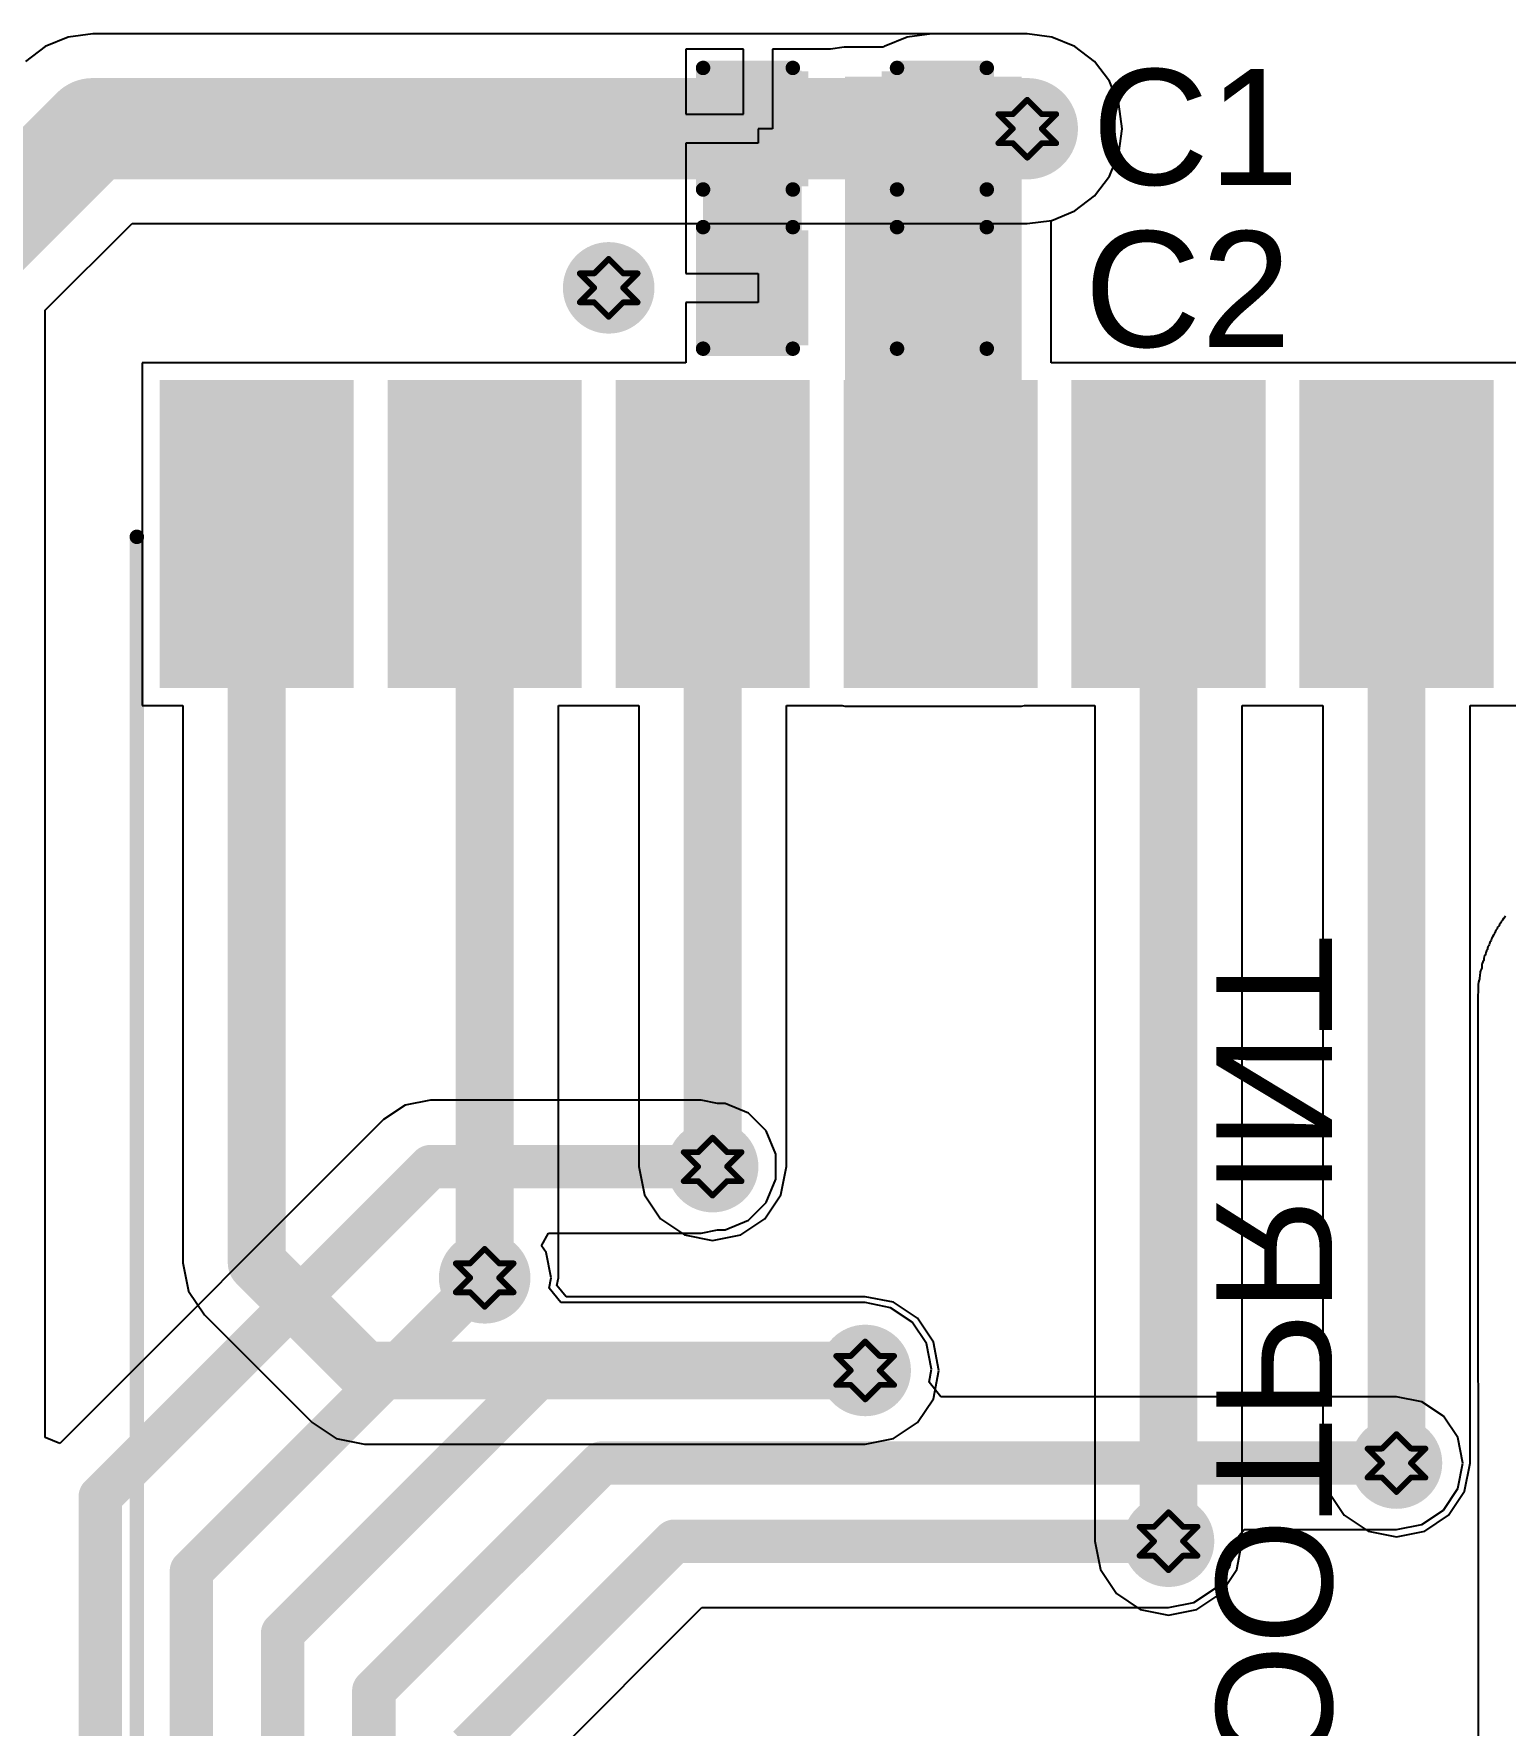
# Model space of a CAD drawing. Header units: inches. Extents: x 0 to 12.7, y -0.1 to 3.5.
# Drawn here: x 0.304 to 0.812, y 1.031 to 1.616 of the extents above; entities that cross this region are included whole.
import ezdxf

# ---------------------------------------------------------------- set-up
doc = ezdxf.new("R2010")
doc.units = ezdxf.units.IN
doc.header["$MEASUREMENT"] = 0
for name, color, linetype in [('Bottom Layer', 5, 'Continuous'), ('Bottom Overlay', 54, 'Continuous'), ('Bottom Solder', 6, 'Continuous'), ('Drill Drawing', 1, 'Continuous'), ('Top Layer', 1, 'Continuous'), ('Top Overlay', 2, 'Continuous'), ('Top Paste', 8, 'Continuous'), ('Top Solder', 216, 'Continuous'), ('Via Holes', 16, 'Continuous')]:
    doc.layers.add(name, color=color, linetype=linetype)
doc.styles.add('Arial', font='', dxfattribs={"height": 0.2})
doc.styles.get('Arial').set_extended_font_data('Arial')

# ---------------------------------------------------------------- blocks, each defined once
blk = doc.blocks.new('SX1276S8S_T_X1_1')
at = {"layer": 'Top Layer'}
for points in [[(-0.26575, 0.08858), (-0.36417, 0.08858), (-0.36417, 0.14764), (-0.26575, 0.14764)], [(-0.26575, 0.00984), (-0.36417, 0.00984), (-0.36417, 0.0689), (-0.26575, 0.0689)], [(-0.26575, -0.0689), (-0.36417, -0.0689), (-0.36417, -0.00984), (-0.26575, -0.00984)], [(-0.26575, -0.14764), (-0.36417, -0.14764), (-0.36417, -0.08858), (-0.26575, -0.08858)], [(-0.26575, -0.22638), (-0.36417, -0.22638), (-0.36417, -0.16732), (-0.26575, -0.16732)], [(-0.26575, -0.30512), (-0.36417, -0.30512), (-0.36417, -0.24606), (-0.26575, -0.24606)]]:
    blk.add_hatch(color=1, dxfattribs=at).paths.add_polyline_path(points)
at = {"layer": 'Top Paste'}
for points in [[(-0.26575, 0.08858), (-0.36417, 0.08858), (-0.36417, 0.14764), (-0.26575, 0.14764)], [(-0.26575, 0.00984), (-0.36417, 0.00984), (-0.36417, 0.0689), (-0.26575, 0.0689)], [(-0.26575, -0.0689), (-0.36417, -0.0689), (-0.36417, -0.00984), (-0.26575, -0.00984)], [(-0.26575, -0.14764), (-0.36417, -0.14764), (-0.36417, -0.08858), (-0.26575, -0.08858)], [(-0.26575, -0.22638), (-0.36417, -0.22638), (-0.36417, -0.16732), (-0.26575, -0.16732)], [(-0.26575, -0.30512), (-0.36417, -0.30512), (-0.36417, -0.24606), (-0.26575, -0.24606)]]:
    blk.add_hatch(color=8, dxfattribs=at).paths.add_polyline_path(points)
at = {"layer": 'Top Solder'}
for points in [[(-0.26175, 0.08458), (-0.36817, 0.08458), (-0.36817, 0.15164), (-0.26175, 0.15164)], [(-0.26175, 0.00584), (-0.36817, 0.00584), (-0.36817, 0.0729), (-0.26175, 0.0729)], [(-0.26175, -0.0729), (-0.36817, -0.0729), (-0.36817, -0.00584), (-0.26175, -0.00584)], [(-0.26175, -0.15164), (-0.36817, -0.15164), (-0.36817, -0.08458), (-0.26175, -0.08458)], [(-0.26175, -0.23038), (-0.36817, -0.23038), (-0.36817, -0.16332), (-0.26175, -0.16332)], [(-0.26175, -0.30912), (-0.36817, -0.30912), (-0.36817, -0.24206), (-0.26175, -0.24206)]]:
    blk.add_hatch(color=216, dxfattribs=at).paths.add_polyline_path(points)
at = {"layer": 'Top Overlay', "const_width": 0.005}
blk.add_lwpolyline([(0.313, -0.317), (-0.314, -0.317)], dxfattribs=at)
at = {"layer": 'Top Overlay', "const_width": 0.0025}
blk.add_lwpolyline([(-0.31525, -0.317, 1), (-0.31275, -0.317, 1)], format="xyb", close=True, dxfattribs=at)
blk = doc.blocks.new('C___0603_6')
at = {"layer": 'Top Layer'}
for points in [[(-0.015, 0.0175), (-0.015, -0.0175), (-0.045, -0.0175), (-0.045, 0.0175)], [(0.045, 0.0175), (0.045, -0.0175), (0.015, -0.0175), (0.015, 0.0175)]]:
    blk.add_hatch(color=1, dxfattribs=at).paths.add_polyline_path(points)
at = {"layer": 'Top Paste'}
for points in [[(-0.015, 0.0175), (-0.015, -0.0175), (-0.045, -0.0175), (-0.045, 0.0175)], [(0.045, 0.0175), (0.045, -0.0175), (0.015, -0.0175), (0.015, 0.0175)]]:
    blk.add_hatch(color=8, dxfattribs=at).paths.add_polyline_path(points)
at = {"layer": 'Top Solder'}
for points in [[(-0.01264, 0.01986), (-0.01264, -0.01986), (-0.04736, -0.01986), (-0.04736, 0.01986)], [(0.04736, 0.01986), (0.04736, -0.01986), (0.01264, -0.01986), (0.01264, 0.01986)]]:
    blk.add_hatch(color=216, dxfattribs=at).paths.add_polyline_path(points)
at = {"layer": 'Top Overlay', "const_width": 0.005}
for points in [[(-0.049, 0.021), (-0.049, -0.021)], [(-0.018, 0.021), (-0.049, 0.021)], [(0.049, 0.021), (0.018, 0.021)], [(0.049, 0.021), (0.049, -0.021)], [(-0.018, -0.021), (-0.049, -0.021)], [(0.049, -0.021), (0.018, -0.021)]]:
    blk.add_lwpolyline(points, dxfattribs=at)
at = {"layer": 'Top Overlay', "const_width": 0.0025}
for points in [[(-0.05025, 0.021, 1), (-0.04775, 0.021, 1)], [(-0.05025, 0.021, 1), (-0.04775, 0.021, 1)], [(-0.01925, 0.021, 1), (-0.01675, 0.021, 1)], [(0.01675, 0.021, 1), (0.01925, 0.021, 1)], [(0.04775, 0.021, 1), (0.05025, 0.021, 1)], [(0.04775, 0.021, 1), (0.05025, 0.021, 1)], [(-0.05025, -0.021, 1), (-0.04775, -0.021, 1)], [(-0.05025, -0.021, 1), (-0.04775, -0.021, 1)], [(-0.01925, -0.021, 1), (-0.01675, -0.021, 1)], [(0.01675, -0.021, 1), (0.01925, -0.021, 1)], [(0.04775, -0.021, 1), (0.05025, -0.021, 1)], [(0.04775, -0.021, 1), (0.05025, -0.021, 1)]]:
    blk.add_lwpolyline(points, format="xyb", close=True, dxfattribs=at)
blk = doc.blocks.new('C___0603_7')
at = {"layer": 'Top Layer'}
for points in [[(-0.015, 0.0175), (-0.015, -0.0175), (-0.045, -0.0175), (-0.045, 0.0175)], [(0.045, 0.0175), (0.045, -0.0175), (0.015, -0.0175), (0.015, 0.0175)]]:
    blk.add_hatch(color=1, dxfattribs=at).paths.add_polyline_path(points)
at = {"layer": 'Top Paste'}
for points in [[(-0.015, 0.0175), (-0.015, -0.0175), (-0.045, -0.0175), (-0.045, 0.0175)], [(0.045, 0.0175), (0.045, -0.0175), (0.015, -0.0175), (0.015, 0.0175)]]:
    blk.add_hatch(color=8, dxfattribs=at).paths.add_polyline_path(points)
at = {"layer": 'Top Solder'}
for points in [[(-0.01264, 0.01986), (-0.01264, -0.01986), (-0.04736, -0.01986), (-0.04736, 0.01986)], [(0.04736, 0.01986), (0.04736, -0.01986), (0.01264, -0.01986), (0.01264, 0.01986)]]:
    blk.add_hatch(color=216, dxfattribs=at).paths.add_polyline_path(points)
at = {"layer": 'Top Overlay', "const_width": 0.005}
for points in [[(-0.049, -0.021), (-0.049, 0.021)], [(-0.049, 0.021), (-0.018, 0.021)], [(0.018, 0.021), (0.049, 0.021)], [(0.049, -0.021), (0.049, 0.021)], [(-0.049, -0.021), (-0.018, -0.021)], [(0.018, -0.021), (0.049, -0.021)]]:
    blk.add_lwpolyline(points, dxfattribs=at)
at = {"layer": 'Top Overlay', "const_width": 0.0025}
for points in [[(-0.05025, 0.021, 1), (-0.04775, 0.021, 1)], [(-0.05025, 0.021, 1), (-0.04775, 0.021, 1)], [(-0.01925, 0.021, 1), (-0.01675, 0.021, 1)], [(0.01675, 0.021, 1), (0.01925, 0.021, 1)], [(0.04775, 0.021, 1), (0.05025, 0.021, 1)], [(0.04775, 0.021, 1), (0.05025, 0.021, 1)], [(-0.05025, -0.021, 1), (-0.04775, -0.021, 1)], [(-0.05025, -0.021, 1), (-0.04775, -0.021, 1)], [(-0.01925, -0.021, 1), (-0.01675, -0.021, 1)], [(0.01675, -0.021, 1), (0.01925, -0.021, 1)], [(0.04775, -0.021, 1), (0.05025, -0.021, 1)], [(0.04775, -0.021, 1), (0.05025, -0.021, 1)]]:
    blk.add_lwpolyline(points, format="xyb", close=True, dxfattribs=at)

msp = doc.modelspace()

# ---------------------------------------------------------------- hatches: boundary and pattern name
at = {"layer": 'Bottom Layer'}
h = msp.add_hatch(color=5, dxfattribs=at)
edge = h.paths.add_edge_path()
edge.add_arc((0.647, 1.583), 0.01181, 0, 360)
h = msp.add_hatch(color=5, dxfattribs=at)
edge = h.paths.add_edge_path()
edge.add_arc((0.5024, 1.52802), 0.01181, 0, 360)
h = msp.add_hatch(color=5, dxfattribs=at)
edge = h.paths.add_edge_path()
edge.add_arc((0.5383, 1.22442), 0.01181, 0, 360)
h = msp.add_hatch(color=5, dxfattribs=at)
edge = h.paths.add_edge_path()
edge.add_arc((0.45956, 1.186), 0.01181, 0, 360)
h = msp.add_hatch(color=5, dxfattribs=at)
edge = h.paths.add_edge_path()
edge.add_arc((0.591, 1.154), 0.01181, 0, 360)
h = msp.add_hatch(color=5, dxfattribs=at)
edge = h.paths.add_edge_path()
edge.add_arc((0.77452, 1.122), 0.01181, 0, 360)
h = msp.add_hatch(color=5, dxfattribs=at)
edge = h.paths.add_edge_path()
edge.add_arc((0.69578, 1.095), 0.01181, 0, 360)
at = {"layer": 'Bottom Solder'}
h = msp.add_hatch(color=6, dxfattribs=at)
edge = h.paths.add_edge_path()
edge.add_arc((0.647, 1.583), 0.01581, 0, 360)
h = msp.add_hatch(color=6, dxfattribs=at)
edge = h.paths.add_edge_path()
edge.add_arc((0.5024, 1.52802), 0.01581, 0, 360)
h = msp.add_hatch(color=6, dxfattribs=at)
edge = h.paths.add_edge_path()
edge.add_arc((0.5383, 1.22442), 0.01581, 0, 360)
h = msp.add_hatch(color=6, dxfattribs=at)
edge = h.paths.add_edge_path()
edge.add_arc((0.45956, 1.186), 0.01581, 0, 360)
h = msp.add_hatch(color=6, dxfattribs=at)
edge = h.paths.add_edge_path()
edge.add_arc((0.591, 1.154), 0.01581, 0, 360)
h = msp.add_hatch(color=6, dxfattribs=at)
edge = h.paths.add_edge_path()
edge.add_arc((0.77452, 1.122), 0.01581, 0, 360)
h = msp.add_hatch(color=6, dxfattribs=at)
edge = h.paths.add_edge_path()
edge.add_arc((0.69578, 1.095), 0.01581, 0, 360)
at = {"layer": 'Top Layer'}
for points in [[(0.535, 1.509), (0.569, 1.509), (0.569, 1.603), (0.535, 1.603)], [(0.584, 1.39375), (0.645, 1.39375), (0.645, 1.601), (0.584, 1.601)]]:
    msp.add_hatch(color=1, dxfattribs=at).paths.add_polyline_path(points)
h = msp.add_hatch(color=1, dxfattribs=at)
edge = h.paths.add_edge_path()
edge.add_arc((0.647, 1.583), 0.01181, 0, 360)
h = msp.add_hatch(color=1, dxfattribs=at)
edge = h.paths.add_edge_path()
edge.add_arc((0.5024, 1.52802), 0.01181, 0, 360)
h = msp.add_hatch(color=1, dxfattribs=at)
edge = h.paths.add_edge_path()
edge.add_arc((0.5383, 1.22442), 0.01181, 0, 360)
h = msp.add_hatch(color=1, dxfattribs=at)
edge = h.paths.add_edge_path()
edge.add_arc((0.45956, 1.186), 0.01181, 0, 360)
h = msp.add_hatch(color=1, dxfattribs=at)
edge = h.paths.add_edge_path()
edge.add_arc((0.591, 1.154), 0.01181, 0, 360)
h = msp.add_hatch(color=1, dxfattribs=at)
edge = h.paths.add_edge_path()
edge.add_arc((0.77452, 1.122), 0.01181, 0, 360)
h = msp.add_hatch(color=1, dxfattribs=at)
edge = h.paths.add_edge_path()
edge.add_arc((0.69578, 1.095), 0.01181, 0, 360)
at = {"layer": 'Top Solder'}
h = msp.add_hatch(color=216, dxfattribs=at)
edge = h.paths.add_edge_path()
edge.add_arc((0.647, 1.583), 0.01581, 0, 360)
h = msp.add_hatch(color=216, dxfattribs=at)
edge = h.paths.add_edge_path()
edge.add_arc((0.5024, 1.52802), 0.01581, 0, 360)
h = msp.add_hatch(color=216, dxfattribs=at)
edge = h.paths.add_edge_path()
edge.add_arc((0.5383, 1.22442), 0.01581, 0, 360)
h = msp.add_hatch(color=216, dxfattribs=at)
edge = h.paths.add_edge_path()
edge.add_arc((0.45956, 1.186), 0.01581, 0, 360)
h = msp.add_hatch(color=216, dxfattribs=at)
edge = h.paths.add_edge_path()
edge.add_arc((0.591, 1.154), 0.01581, 0, 360)
h = msp.add_hatch(color=216, dxfattribs=at)
edge = h.paths.add_edge_path()
edge.add_arc((0.77452, 1.122), 0.01581, 0, 360)
h = msp.add_hatch(color=216, dxfattribs=at)
edge = h.paths.add_edge_path()
edge.add_arc((0.69578, 1.095), 0.01581, 0, 360)
at = {"layer": 'Via Holes'}
h = msp.add_hatch(color=7, dxfattribs=at)
edge = h.paths.add_edge_path()
edge.add_arc((0.647, 1.583), 0.00591, 0, 360)
h = msp.add_hatch(color=7, dxfattribs=at)
edge = h.paths.add_edge_path()
edge.add_arc((0.5024, 1.52802), 0.00591, 0, 360)
h = msp.add_hatch(color=7, dxfattribs=at)
edge = h.paths.add_edge_path()
edge.add_arc((0.5383, 1.22442), 0.00591, 0, 360)
h = msp.add_hatch(color=7, dxfattribs=at)
edge = h.paths.add_edge_path()
edge.add_arc((0.45956, 1.186), 0.00591, 0, 360)
h = msp.add_hatch(color=7, dxfattribs=at)
edge = h.paths.add_edge_path()
edge.add_arc((0.591, 1.154), 0.00591, 0, 360)
h = msp.add_hatch(color=7, dxfattribs=at)
edge = h.paths.add_edge_path()
edge.add_arc((0.77452, 1.122), 0.00591, 0, 360)
h = msp.add_hatch(color=7, dxfattribs=at)
edge = h.paths.add_edge_path()
edge.add_arc((0.69578, 1.095), 0.00591, 0, 360)

# ---------------------------------------------------------------- linework, layer by layer
at = {"layer": 'Bottom Layer'}
for p, q in [((0.31568, 1.61466), (0.30778, 1.61139)), ((0.31992, 1.61522), (0.31568, 1.61466)), ((0.32417, 1.61578), (0.31992, 1.61522)), ((0.647, 1.61578), (0.32417, 1.61578)), ((0.65548, 1.61466), (0.647, 1.61578)), ((0.66339, 1.61139), (0.65548, 1.61466)), ((0.30778, 1.61139), (0.30099, 1.60618)), ((0.67018, 1.60618), (0.66339, 1.61139)), ((0.67539, 1.59939), (0.67018, 1.60618)), ((0.67866, 1.59148), (0.67539, 1.59939)), ((0.67978, 1.583), (0.67866, 1.59148)), ((0.67866, 1.57452), (0.67978, 1.583)), ((0.67539, 1.56661), (0.67866, 1.57452)), ((0.67018, 1.55982), (0.67539, 1.56661)), ((0.65548, 1.55134), (0.66339, 1.55461)), ((0.66339, 1.55461), (0.67018, 1.55982)), ((0.30778, 1.52026), (0.33774, 1.55022)), ((0.33774, 1.55022), (0.647, 1.55022)), ((0.647, 1.55022), (0.65548, 1.55134)), ((0.30778, 1.13088), (0.30778, 1.52026)), ((0.43207, 1.24562), (0.42462, 1.24065)), ((0.44084, 1.24737), (0.43207, 1.24562)), ((0.53429, 1.24737), (0.44084, 1.24737)), ((0.53997, 1.24624), (0.53429, 1.24737)), ((0.54264, 1.24624), (0.53997, 1.24624)), ((0.55065, 1.24292), (0.54264, 1.24624)), ((0.42462, 1.24065), (0.31278, 1.1288)), ((0.55679, 1.23678), (0.55065, 1.24292)), ((0.56011, 1.22876), (0.55679, 1.23678)), ((0.56011, 1.22009), (0.56011, 1.22876)), ((0.55679, 1.21207), (0.56011, 1.22009)), ((0.55065, 1.20593), (0.55679, 1.21207)), ((0.54264, 1.20261), (0.55065, 1.20593)), ((0.47922, 1.19707), (0.48158, 1.20148)), ((0.48158, 1.20148), (0.53429, 1.20148)), ((0.53429, 1.20148), (0.53997, 1.20261)), ((0.53997, 1.20261), (0.54264, 1.20261)), ((0.48075, 1.19478), (0.47922, 1.19707)), ((0.4825, 1.186), (0.48075, 1.19478)), ((0.48179, 1.18244), (0.4825, 1.186)), ((0.48589, 1.17744), (0.48179, 1.18244)), ((0.591, 1.17744), (0.48589, 1.17744)), ((0.59978, 1.17569), (0.591, 1.17744)), ((0.60722, 1.17072), (0.59978, 1.17569)), ((0.6122, 1.16328), (0.60722, 1.17072)), ((0.61394, 1.1545), (0.6122, 1.16328)), ((0.61304, 1.14994), (0.61394, 1.1545)), ((0.61714, 1.14494), (0.61304, 1.14994)), ((0.77452, 1.14494), (0.61714, 1.14494)), ((0.7833, 1.14319), (0.77452, 1.14494)), ((0.79074, 1.13822), (0.7833, 1.14319)), ((0.79571, 1.13078), (0.79074, 1.13822)), ((0.31278, 1.1288), (0.30778, 1.13088)), ((0.79746, 1.122), (0.79571, 1.13078)), ((0.79571, 1.11322), (0.79746, 1.122)), ((0.79074, 1.10578), (0.79571, 1.11322)), ((0.7833, 1.10081), (0.79074, 1.10578)), ((0.71868, 1.09519), (0.72185, 1.09906)), ((0.72185, 1.09906), (0.77452, 1.09906)), ((0.77452, 1.09906), (0.7833, 1.10081)), ((0.71697, 1.08622), (0.71872, 1.095)), ((0.71872, 1.095), (0.71868, 1.09519)), ((0.712, 1.07878), (0.71697, 1.08622)), ((0.70456, 1.07381), (0.712, 1.07878)), ((0.47694, 1.01442), (0.53458, 1.07206)), ((0.53458, 1.07206), (0.69578, 1.07206)), ((0.69578, 1.07206), (0.70456, 1.07381))]:
    msp.add_line(p, q, dxfattribs=at)
for points, const_width in [([(0.275, 1.53384), (0.32417, 1.583)], 0.035), ([(0.32417, 1.583), (0.647, 1.583)], 0.035), ([(0.32677, 1.11035), (0.44084, 1.22442)], 0.015), ([(0.44084, 1.22442), (0.53429, 1.22442)], 0.015), ([(0.35827, 1.08471), (0.45956, 1.186)], 0.015), ([(0.38976, 1.06322), (0.48104, 1.1545)], 0.015), ([(0.48104, 1.1545), (0.591, 1.1545)], 0.015), ([(0.42126, 1.04333), (0.49994, 1.122)], 0.015), ([(0.49994, 1.122), (0.77452, 1.122)], 0.015), ([(0.32677, 1.0214), (0.32677, 1.11035)], 0.015), ([(0.454, 1.02392), (0.52508, 1.095)], 0.015), ([(0.52508, 1.095), (0.69578, 1.095)], 0.015), ([(0.35827, 1.00835), (0.35827, 1.08471)], 0.015), ([(0.38976, -0.0748), (0.38976, 1.06322)], 0.015), ([(0.42126, -0.0748), (0.42126, 1.04333)], 0.015)]:
    msp.add_lwpolyline(points, dxfattribs=dict(at, const_width=const_width))
for points, const_width in [([(0.31542, 1.583, 1), (0.33292, 1.583, 1)], 0.0175), ([(0.31542, 1.583, 1), (0.33292, 1.583, 1)], 0.0175), ([(0.63825, 1.583, 1), (0.65575, 1.583, 1)], 0.0175), ([(0.43709, 1.22442, 1), (0.44459, 1.22442, 1)], 0.0075), ([(0.43709, 1.22442, 1), (0.44459, 1.22442, 1)], 0.0075), ([(0.53054, 1.22442, 1), (0.53804, 1.22442, 1)], 0.0075), ([(0.45581, 1.186, 1), (0.46331, 1.186, 1)], 0.0075), ([(0.47729, 1.1545, 1), (0.48479, 1.1545, 1)], 0.0075), ([(0.47729, 1.1545, 1), (0.48479, 1.1545, 1)], 0.0075), ([(0.58725, 1.1545, 1), (0.59475, 1.1545, 1)], 0.0075), ([(0.49619, 1.122, 1), (0.50369, 1.122, 1)], 0.0075), ([(0.49619, 1.122, 1), (0.50369, 1.122, 1)], 0.0075), ([(0.77077, 1.122, 1), (0.77827, 1.122, 1)], 0.0075), ([(0.32302, 1.11035, 1), (0.33052, 1.11035, 1)], 0.0075), ([(0.32302, 1.11035, 1), (0.33052, 1.11035, 1)], 0.0075), ([(0.52133, 1.095, 1), (0.52883, 1.095, 1)], 0.0075), ([(0.52133, 1.095, 1), (0.52883, 1.095, 1)], 0.0075), ([(0.69203, 1.095, 1), (0.69953, 1.095, 1)], 0.0075), ([(0.35452, 1.08471, 1), (0.36202, 1.08471, 1)], 0.0075), ([(0.35452, 1.08471, 1), (0.36202, 1.08471, 1)], 0.0075), ([(0.38601, 1.06322, 1), (0.39351, 1.06322, 1)], 0.0075), ([(0.38601, 1.06322, 1), (0.39351, 1.06322, 1)], 0.0075), ([(0.41751, 1.04333, 1), (0.42501, 1.04333, 1)], 0.0075), ([(0.41751, 1.04333, 1), (0.42501, 1.04333, 1)], 0.0075)]:
    msp.add_lwpolyline(points, format="xyb", close=True, dxfattribs=dict(at, const_width=const_width))
at = {"layer": 'Bottom Overlay'}
for p, q in [((0.8108, 1.30921), (0.81046, 1.30858)), ((0.81105, 1.30945), (0.8108, 1.30921)), ((0.81119, 1.30952), (0.81105, 1.30945)), ((0.8115, 1.31011), (0.81119, 1.30952)), ((0.81167, 1.31029), (0.8115, 1.31011)), ((0.81212, 1.31095), (0.81167, 1.31029)), ((0.80739, 1.30309), (0.80722, 1.30263)), ((0.80746, 1.30336), (0.80739, 1.30309)), ((0.8076, 1.30371), (0.80746, 1.30336)), ((0.80774, 1.30385), (0.8076, 1.30371)), ((0.80802, 1.30434), (0.80774, 1.30385)), ((0.80823, 1.30482), (0.80802, 1.30434)), ((0.8083, 1.30496), (0.80823, 1.30482)), ((0.80854, 1.30521), (0.8083, 1.30496)), ((0.80885, 1.30608), (0.80854, 1.30521)), ((0.80896, 1.30618), (0.80885, 1.30608)), ((0.80927, 1.30656), (0.80896, 1.30618)), ((0.80934, 1.30684), (0.80927, 1.30656)), ((0.80948, 1.30719), (0.80934, 1.30684)), ((0.80959, 1.3073), (0.80948, 1.30719)), ((0.80983, 1.30747), (0.80959, 1.3073)), ((0.81, 1.30771), (0.80983, 1.30747)), ((0.81011, 1.3081), (0.81, 1.30771)), ((0.81046, 1.30858), (0.81011, 1.3081)), ((0.80517, 1.29752), (0.80482, 1.29703)), ((0.80527, 1.29776), (0.80517, 1.29752)), ((0.80538, 1.29835), (0.80527, 1.29776)), ((0.80545, 1.29863), (0.80538, 1.29835)), ((0.80558, 1.29898), (0.80545, 1.29863)), ((0.80593, 1.29947), (0.80558, 1.29898)), ((0.806, 1.29982), (0.80593, 1.29947)), ((0.80607, 1.3003), (0.806, 1.29982)), ((0.80614, 1.30058), (0.80607, 1.3003)), ((0.80642, 1.30086), (0.80614, 1.30058)), ((0.80659, 1.3011), (0.80642, 1.30086)), ((0.8067, 1.30155), (0.80659, 1.3011)), ((0.80677, 1.30183), (0.8067, 1.30155)), ((0.80694, 1.30222), (0.80677, 1.30183)), ((0.80722, 1.30263), (0.80694, 1.30222)), ((0.80343, 1.29174), (0.80332, 1.29032)), ((0.8035, 1.29202), (0.80343, 1.29174)), ((0.80384, 1.29279), (0.8035, 1.29202)), ((0.80398, 1.29314), (0.80384, 1.29279)), ((0.80405, 1.29432), (0.80398, 1.29314)), ((0.80412, 1.2946), (0.80405, 1.29432)), ((0.8044, 1.29522), (0.80412, 1.2946)), ((0.80458, 1.29547), (0.8044, 1.29522)), ((0.80465, 1.29574), (0.80458, 1.29547)), ((0.80471, 1.29637), (0.80465, 1.29574)), ((0.80482, 1.29703), (0.80471, 1.29637)), ((0.80273, 1.28729), (0.80266, 1.28117)), ((0.8028, 1.2882), (0.80273, 1.28729)), ((0.80311, 1.28893), (0.8028, 1.2882)), ((0.80318, 1.2892), (0.80311, 1.28893)), ((0.80325, 1.28962), (0.80318, 1.2892)), ((0.80332, 1.29032), (0.80325, 1.28962)), ((0.80266, 1.28117), (0.80273, 0.77977))]:
    msp.add_line(p, q, dxfattribs=at)
at = {"layer": 'Drill Drawing', "const_width": 0.002}
for points in [[(0.642, 1.588), (0.647, 1.593)], [(0.647, 1.593), (0.652, 1.588)], [(0.637, 1.588), (0.642, 1.583)], [(0.637, 1.588), (0.642, 1.588)], [(0.637, 1.578), (0.642, 1.583)], [(0.652, 1.588), (0.657, 1.588)], [(0.652, 1.583), (0.657, 1.588)], [(0.652, 1.583), (0.657, 1.578)], [(0.637, 1.578), (0.642, 1.578)], [(0.642, 1.578), (0.647, 1.573)], [(0.647, 1.573), (0.652, 1.578)], [(0.652, 1.578), (0.657, 1.578)], [(0.4974, 1.53302), (0.5024, 1.53802)], [(0.5024, 1.53802), (0.5074, 1.53302)], [(0.4924, 1.53302), (0.4974, 1.52802)], [(0.4924, 1.53302), (0.4974, 1.53302)], [(0.5074, 1.53302), (0.5124, 1.53302)], [(0.5074, 1.52802), (0.5124, 1.53302)], [(0.4924, 1.52302), (0.4974, 1.52802)], [(0.5074, 1.52802), (0.5124, 1.52302)], [(0.4924, 1.52302), (0.4974, 1.52302)], [(0.4974, 1.52302), (0.5024, 1.51802)], [(0.5024, 1.51802), (0.5074, 1.52302)], [(0.5074, 1.52302), (0.5124, 1.52302)], [(0.5333, 1.22942), (0.5383, 1.23442)], [(0.5383, 1.23442), (0.5433, 1.22942)], [(0.5283, 1.22942), (0.5333, 1.22442)], [(0.5283, 1.22942), (0.5333, 1.22942)], [(0.5433, 1.22942), (0.5483, 1.22942)], [(0.5433, 1.22442), (0.5483, 1.22942)], [(0.5283, 1.21942), (0.5333, 1.22442)], [(0.5433, 1.22442), (0.5483, 1.21942)], [(0.5283, 1.21942), (0.5333, 1.21942)], [(0.5333, 1.21942), (0.5383, 1.21442)], [(0.5383, 1.21442), (0.5433, 1.21942)], [(0.5433, 1.21942), (0.5483, 1.21942)], [(0.45456, 1.191), (0.45956, 1.196)], [(0.45956, 1.196), (0.46456, 1.191)], [(0.44956, 1.191), (0.45456, 1.186)], [(0.44956, 1.191), (0.45456, 1.191)], [(0.44956, 1.181), (0.45456, 1.186)], [(0.46456, 1.191), (0.46956, 1.191)], [(0.46456, 1.186), (0.46956, 1.191)], [(0.46456, 1.186), (0.46956, 1.181)], [(0.44956, 1.181), (0.45456, 1.181)], [(0.45456, 1.181), (0.45956, 1.176)], [(0.45956, 1.176), (0.46456, 1.181)], [(0.46456, 1.181), (0.46956, 1.181)], [(0.586, 1.159), (0.591, 1.164)], [(0.591, 1.164), (0.596, 1.159)], [(0.581, 1.159), (0.586, 1.154)], [(0.581, 1.159), (0.586, 1.159)], [(0.596, 1.159), (0.601, 1.159)], [(0.596, 1.154), (0.601, 1.159)], [(0.581, 1.149), (0.586, 1.154)], [(0.596, 1.154), (0.601, 1.149)], [(0.581, 1.149), (0.586, 1.149)], [(0.586, 1.149), (0.591, 1.144)], [(0.591, 1.144), (0.596, 1.149)], [(0.596, 1.149), (0.601, 1.149)], [(0.76452, 1.127), (0.76952, 1.122)], [(0.76452, 1.127), (0.76952, 1.127)], [(0.76952, 1.127), (0.77452, 1.132)], [(0.77452, 1.132), (0.77952, 1.127)], [(0.77952, 1.127), (0.78452, 1.127)], [(0.77952, 1.122), (0.78452, 1.127)], [(0.76452, 1.117), (0.76952, 1.122)], [(0.77952, 1.122), (0.78452, 1.117)], [(0.76452, 1.117), (0.76952, 1.117)], [(0.76952, 1.117), (0.77452, 1.112)], [(0.77452, 1.112), (0.77952, 1.117)], [(0.77952, 1.117), (0.78452, 1.117)], [(0.69078, 1.1), (0.69578, 1.105)], [(0.69578, 1.105), (0.70078, 1.1)], [(0.68578, 1.1), (0.69078, 1.095)], [(0.68578, 1.1), (0.69078, 1.1)], [(0.70078, 1.1), (0.70578, 1.1)], [(0.70078, 1.095), (0.70578, 1.1)], [(0.68578, 1.09), (0.69078, 1.095)], [(0.70078, 1.095), (0.70578, 1.09)], [(0.68578, 1.09), (0.69078, 1.09)], [(0.69078, 1.09), (0.69578, 1.085)], [(0.69578, 1.085), (0.70078, 1.09)], [(0.70078, 1.09), (0.70578, 1.09)]]:
    msp.add_lwpolyline(points, dxfattribs=at)
at = {"layer": 'Drill Drawing', "const_width": 0.001}
for points in [[(0.6465, 1.593, 1), (0.6475, 1.593, 1)], [(0.6465, 1.593, 1), (0.6475, 1.593, 1)], [(0.6365, 1.588, 1), (0.6375, 1.588, 1)], [(0.6365, 1.588, 1), (0.6375, 1.588, 1)], [(0.6415, 1.588, 1), (0.6425, 1.588, 1)], [(0.6415, 1.588, 1), (0.6425, 1.588, 1)], [(0.6415, 1.583, 1), (0.6425, 1.583, 1)], [(0.6415, 1.583, 1), (0.6425, 1.583, 1)], [(0.6515, 1.588, 1), (0.6525, 1.588, 1)], [(0.6515, 1.588, 1), (0.6525, 1.588, 1)], [(0.6515, 1.583, 1), (0.6525, 1.583, 1)], [(0.6515, 1.583, 1), (0.6525, 1.583, 1)], [(0.6565, 1.588, 1), (0.6575, 1.588, 1)], [(0.6565, 1.588, 1), (0.6575, 1.588, 1)], [(0.6365, 1.578, 1), (0.6375, 1.578, 1)], [(0.6365, 1.578, 1), (0.6375, 1.578, 1)], [(0.6415, 1.578, 1), (0.6425, 1.578, 1)], [(0.6415, 1.578, 1), (0.6425, 1.578, 1)], [(0.6515, 1.578, 1), (0.6525, 1.578, 1)], [(0.6515, 1.578, 1), (0.6525, 1.578, 1)], [(0.6565, 1.578, 1), (0.6575, 1.578, 1)], [(0.6565, 1.578, 1), (0.6575, 1.578, 1)], [(0.6465, 1.573, 1), (0.6475, 1.573, 1)], [(0.6465, 1.573, 1), (0.6475, 1.573, 1)], [(0.5019, 1.53802, 1), (0.5029, 1.53802, 1)], [(0.5019, 1.53802, 1), (0.5029, 1.53802, 1)], [(0.4919, 1.53302, 1), (0.4929, 1.53302, 1)], [(0.4919, 1.53302, 1), (0.4929, 1.53302, 1)], [(0.4969, 1.53302, 1), (0.4979, 1.53302, 1)], [(0.4969, 1.53302, 1), (0.4979, 1.53302, 1)], [(0.5069, 1.53302, 1), (0.5079, 1.53302, 1)], [(0.5069, 1.53302, 1), (0.5079, 1.53302, 1)], [(0.5119, 1.53302, 1), (0.5129, 1.53302, 1)], [(0.5119, 1.53302, 1), (0.5129, 1.53302, 1)], [(0.4969, 1.52802, 1), (0.4979, 1.52802, 1)], [(0.4969, 1.52802, 1), (0.4979, 1.52802, 1)], [(0.5069, 1.52802, 1), (0.5079, 1.52802, 1)], [(0.5069, 1.52802, 1), (0.5079, 1.52802, 1)], [(0.4919, 1.52302, 1), (0.4929, 1.52302, 1)], [(0.4919, 1.52302, 1), (0.4929, 1.52302, 1)], [(0.4969, 1.52302, 1), (0.4979, 1.52302, 1)], [(0.4969, 1.52302, 1), (0.4979, 1.52302, 1)], [(0.5069, 1.52302, 1), (0.5079, 1.52302, 1)], [(0.5069, 1.52302, 1), (0.5079, 1.52302, 1)], [(0.5119, 1.52302, 1), (0.5129, 1.52302, 1)], [(0.5119, 1.52302, 1), (0.5129, 1.52302, 1)], [(0.5019, 1.51802, 1), (0.5029, 1.51802, 1)], [(0.5019, 1.51802, 1), (0.5029, 1.51802, 1)], [(0.5378, 1.23442, 1), (0.5388, 1.23442, 1)], [(0.5378, 1.23442, 1), (0.5388, 1.23442, 1)], [(0.5278, 1.22942, 1), (0.5288, 1.22942, 1)], [(0.5278, 1.22942, 1), (0.5288, 1.22942, 1)], [(0.5328, 1.22942, 1), (0.5338, 1.22942, 1)], [(0.5328, 1.22942, 1), (0.5338, 1.22942, 1)], [(0.5428, 1.22942, 1), (0.5438, 1.22942, 1)], [(0.5428, 1.22942, 1), (0.5438, 1.22942, 1)], [(0.5478, 1.22942, 1), (0.5488, 1.22942, 1)], [(0.5478, 1.22942, 1), (0.5488, 1.22942, 1)], [(0.5328, 1.22442, 1), (0.5338, 1.22442, 1)], [(0.5328, 1.22442, 1), (0.5338, 1.22442, 1)], [(0.5428, 1.22442, 1), (0.5438, 1.22442, 1)], [(0.5428, 1.22442, 1), (0.5438, 1.22442, 1)], [(0.5278, 1.21942, 1), (0.5288, 1.21942, 1)], [(0.5278, 1.21942, 1), (0.5288, 1.21942, 1)], [(0.5328, 1.21942, 1), (0.5338, 1.21942, 1)], [(0.5328, 1.21942, 1), (0.5338, 1.21942, 1)], [(0.5378, 1.21442, 1), (0.5388, 1.21442, 1)], [(0.5378, 1.21442, 1), (0.5388, 1.21442, 1)], [(0.5428, 1.21942, 1), (0.5438, 1.21942, 1)], [(0.5428, 1.21942, 1), (0.5438, 1.21942, 1)], [(0.5478, 1.21942, 1), (0.5488, 1.21942, 1)], [(0.5478, 1.21942, 1), (0.5488, 1.21942, 1)], [(0.45906, 1.196, 1), (0.46006, 1.196, 1)], [(0.45906, 1.196, 1), (0.46006, 1.196, 1)], [(0.44906, 1.191, 1), (0.45006, 1.191, 1)], [(0.44906, 1.191, 1), (0.45006, 1.191, 1)], [(0.45406, 1.191, 1), (0.45506, 1.191, 1)], [(0.45406, 1.191, 1), (0.45506, 1.191, 1)], [(0.45406, 1.186, 1), (0.45506, 1.186, 1)], [(0.45406, 1.186, 1), (0.45506, 1.186, 1)], [(0.46406, 1.191, 1), (0.46506, 1.191, 1)], [(0.46406, 1.191, 1), (0.46506, 1.191, 1)], [(0.46406, 1.186, 1), (0.46506, 1.186, 1)], [(0.46406, 1.186, 1), (0.46506, 1.186, 1)], [(0.46906, 1.191, 1), (0.47006, 1.191, 1)], [(0.46906, 1.191, 1), (0.47006, 1.191, 1)], [(0.44906, 1.181, 1), (0.45006, 1.181, 1)], [(0.44906, 1.181, 1), (0.45006, 1.181, 1)], [(0.45406, 1.181, 1), (0.45506, 1.181, 1)], [(0.45406, 1.181, 1), (0.45506, 1.181, 1)], [(0.46406, 1.181, 1), (0.46506, 1.181, 1)], [(0.46406, 1.181, 1), (0.46506, 1.181, 1)], [(0.46906, 1.181, 1), (0.47006, 1.181, 1)], [(0.46906, 1.181, 1), (0.47006, 1.181, 1)], [(0.45906, 1.176, 1), (0.46006, 1.176, 1)], [(0.45906, 1.176, 1), (0.46006, 1.176, 1)], [(0.5905, 1.164, 1), (0.5915, 1.164, 1)], [(0.5905, 1.164, 1), (0.5915, 1.164, 1)], [(0.5805, 1.159, 1), (0.5815, 1.159, 1)], [(0.5805, 1.159, 1), (0.5815, 1.159, 1)], [(0.5855, 1.159, 1), (0.5865, 1.159, 1)], [(0.5855, 1.159, 1), (0.5865, 1.159, 1)], [(0.5955, 1.159, 1), (0.5965, 1.159, 1)], [(0.5955, 1.159, 1), (0.5965, 1.159, 1)], [(0.6005, 1.159, 1), (0.6015, 1.159, 1)], [(0.6005, 1.159, 1), (0.6015, 1.159, 1)], [(0.5855, 1.154, 1), (0.5865, 1.154, 1)], [(0.5855, 1.154, 1), (0.5865, 1.154, 1)], [(0.5955, 1.154, 1), (0.5965, 1.154, 1)], [(0.5955, 1.154, 1), (0.5965, 1.154, 1)], [(0.5805, 1.149, 1), (0.5815, 1.149, 1)], [(0.5805, 1.149, 1), (0.5815, 1.149, 1)], [(0.5855, 1.149, 1), (0.5865, 1.149, 1)], [(0.5855, 1.149, 1), (0.5865, 1.149, 1)], [(0.5955, 1.149, 1), (0.5965, 1.149, 1)], [(0.5955, 1.149, 1), (0.5965, 1.149, 1)], [(0.6005, 1.149, 1), (0.6015, 1.149, 1)], [(0.6005, 1.149, 1), (0.6015, 1.149, 1)], [(0.5905, 1.144, 1), (0.5915, 1.144, 1)], [(0.5905, 1.144, 1), (0.5915, 1.144, 1)], [(0.76402, 1.127, 1), (0.76502, 1.127, 1)], [(0.76402, 1.127, 1), (0.76502, 1.127, 1)], [(0.76902, 1.127, 1), (0.77002, 1.127, 1)], [(0.76902, 1.127, 1), (0.77002, 1.127, 1)], [(0.77402, 1.132, 1), (0.77502, 1.132, 1)], [(0.77402, 1.132, 1), (0.77502, 1.132, 1)], [(0.77902, 1.127, 1), (0.78002, 1.127, 1)], [(0.77902, 1.127, 1), (0.78002, 1.127, 1)], [(0.78402, 1.127, 1), (0.78502, 1.127, 1)], [(0.78402, 1.127, 1), (0.78502, 1.127, 1)], [(0.76902, 1.122, 1), (0.77002, 1.122, 1)], [(0.76902, 1.122, 1), (0.77002, 1.122, 1)], [(0.77902, 1.122, 1), (0.78002, 1.122, 1)], [(0.77902, 1.122, 1), (0.78002, 1.122, 1)], [(0.76402, 1.117, 1), (0.76502, 1.117, 1)], [(0.76402, 1.117, 1), (0.76502, 1.117, 1)], [(0.76902, 1.117, 1), (0.77002, 1.117, 1)], [(0.76902, 1.117, 1), (0.77002, 1.117, 1)], [(0.77902, 1.117, 1), (0.78002, 1.117, 1)], [(0.77902, 1.117, 1), (0.78002, 1.117, 1)], [(0.78402, 1.117, 1), (0.78502, 1.117, 1)], [(0.78402, 1.117, 1), (0.78502, 1.117, 1)], [(0.77402, 1.112, 1), (0.77502, 1.112, 1)], [(0.77402, 1.112, 1), (0.77502, 1.112, 1)], [(0.69528, 1.105, 1), (0.69628, 1.105, 1)], [(0.69528, 1.105, 1), (0.69628, 1.105, 1)], [(0.68528, 1.1, 1), (0.68628, 1.1, 1)], [(0.68528, 1.1, 1), (0.68628, 1.1, 1)], [(0.69028, 1.1, 1), (0.69128, 1.1, 1)], [(0.69028, 1.1, 1), (0.69128, 1.1, 1)], [(0.70028, 1.1, 1), (0.70128, 1.1, 1)], [(0.70028, 1.1, 1), (0.70128, 1.1, 1)], [(0.70528, 1.1, 1), (0.70628, 1.1, 1)], [(0.70528, 1.1, 1), (0.70628, 1.1, 1)], [(0.69028, 1.095, 1), (0.69128, 1.095, 1)], [(0.69028, 1.095, 1), (0.69128, 1.095, 1)], [(0.70028, 1.095, 1), (0.70128, 1.095, 1)], [(0.70028, 1.095, 1), (0.70128, 1.095, 1)], [(0.68528, 1.09, 1), (0.68628, 1.09, 1)], [(0.68528, 1.09, 1), (0.68628, 1.09, 1)], [(0.69028, 1.09, 1), (0.69128, 1.09, 1)], [(0.69028, 1.09, 1), (0.69128, 1.09, 1)], [(0.70028, 1.09, 1), (0.70128, 1.09, 1)], [(0.70028, 1.09, 1), (0.70128, 1.09, 1)], [(0.70528, 1.09, 1), (0.70628, 1.09, 1)], [(0.70528, 1.09, 1), (0.70628, 1.09, 1)], [(0.69528, 1.085, 1), (0.69628, 1.085, 1)], [(0.69528, 1.085, 1), (0.69628, 1.085, 1)]]:
    msp.add_lwpolyline(points, format="xyb", close=True, dxfattribs=at)
at = {"layer": 'Top Layer'}
for p, q in [((0.60552, 1.61466), (0.59761, 1.61139)), ((0.614, 1.61578), (0.60552, 1.61466)), ((0.647, 1.61578), (0.614, 1.61578)), ((0.65548, 1.61466), (0.647, 1.61578)), ((0.66339, 1.61139), (0.65548, 1.61466)), ((0.549, 1.6105), (0.529, 1.6105)), ((0.529, 1.6105), (0.529, 1.588)), ((0.549, 1.588), (0.549, 1.6105)), ((0.579, 1.6105), (0.559, 1.6105)), ((0.559, 1.6105), (0.559, 1.583)), ((0.58373, 1.61114), (0.579, 1.6105)), ((0.579, 1.6105), (0.579, 1.6105)), ((0.579, 1.6105), (0.579, 1.6105)), ((0.584, 1.6112), (0.58373, 1.61114)), ((0.59736, 1.6112), (0.584, 1.6112)), ((0.59761, 1.61139), (0.59736, 1.6112)), ((0.67018, 1.60618), (0.66339, 1.61139)), ((0.67539, 1.59939), (0.67018, 1.60618)), ((0.67866, 1.59148), (0.67539, 1.59939)), ((0.67978, 1.583), (0.67866, 1.59148)), ((0.529, 1.588), (0.549, 1.588)), ((0.554, 1.578), (0.529, 1.578)), ((0.529, 1.578), (0.529, 1.5555)), ((0.559, 1.583), (0.554, 1.583)), ((0.554, 1.583), (0.554, 1.578)), ((0.67866, 1.57452), (0.67978, 1.583)), ((0.67539, 1.56661), (0.67866, 1.57452)), ((0.67018, 1.55982), (0.67539, 1.56661)), ((0.529, 1.5555), (0.529, 1.533)), ((0.65548, 1.55134), (0.66339, 1.55461)), ((0.66339, 1.55461), (0.67018, 1.55982)), ((0.6552, 1.5513), (0.65548, 1.55134)), ((0.6552, 1.50217), (0.6552, 1.5513)), ((0.529, 1.533), (0.554, 1.533)), ((0.554, 1.533), (0.554, 1.523)), ((0.554, 1.523), (0.529, 1.523)), ((0.529, 1.523), (0.529, 1.50217)), ((0.529, 1.50217), (0.34129, 1.50217)), ((0.34129, 1.50217), (0.34129, 1.38375)), ((0.84826, 1.50217), (0.6552, 1.50217)), ((0.34129, 1.38375), (0.35533, 1.38375)), ((0.35533, 1.38375), (0.35533, 1.19118)), ((0.48505, 1.186), (0.48505, 1.38375)), ((0.48505, 1.38375), (0.51281, 1.38375)), ((0.51281, 1.38375), (0.51281, 1.22442)), ((0.56379, 1.22442), (0.56379, 1.38375)), ((0.56379, 1.38375), (0.58302, 1.38375)), ((0.58302, 1.38375), (0.584, 1.38355)), ((0.584, 1.38355), (0.645, 1.38355)), ((0.645, 1.38355), (0.64599, 1.38375)), ((0.64599, 1.38375), (0.67029, 1.38375)), ((0.67029, 1.38375), (0.67029, 1.095)), ((0.72127, 1.095), (0.72127, 1.38375)), ((0.72127, 1.38375), (0.74903, 1.38375)), ((0.74903, 1.38375), (0.74903, 1.122)), ((0.80001, 1.122), (0.80001, 1.38375)), ((0.80001, 1.38375), (0.84826, 1.38375)), ((0.51281, 1.22442), (0.51475, 1.21467)), ((0.56185, 1.21467), (0.56379, 1.22442)), ((0.51475, 1.21467), (0.52028, 1.2064)), ((0.55632, 1.2064), (0.56185, 1.21467)), ((0.52028, 1.2064), (0.52855, 1.20088)), ((0.54805, 1.20088), (0.55632, 1.2064)), ((0.52855, 1.20088), (0.5383, 1.19894)), ((0.5383, 1.19894), (0.54805, 1.20088)), ((0.35533, 1.19118), (0.35727, 1.18143)), ((0.35727, 1.18143), (0.3628, 1.17316)), ((0.48452, 1.18336), (0.48505, 1.186)), ((0.4877, 1.17949), (0.48452, 1.18336)), ((0.591, 1.17949), (0.4877, 1.17949)), ((0.60076, 1.17755), (0.591, 1.17949)), ((0.60902, 1.17202), (0.60076, 1.17755)), ((0.3628, 1.17316), (0.39998, 1.13598)), ((0.61455, 1.16376), (0.60902, 1.17202)), ((0.61649, 1.154), (0.61455, 1.16376)), ((0.61455, 1.14425), (0.61649, 1.154)), ((0.60902, 1.13598), (0.61455, 1.14425)), ((0.39998, 1.13598), (0.40825, 1.13045)), ((0.60076, 1.13045), (0.60902, 1.13598)), ((0.40825, 1.13045), (0.418, 1.12851)), ((0.418, 1.12851), (0.591, 1.12851)), ((0.591, 1.12851), (0.60076, 1.13045)), ((0.74903, 1.122), (0.75097, 1.11225)), ((0.79807, 1.11225), (0.80001, 1.122)), ((0.75097, 1.11225), (0.7565, 1.10398)), ((0.79254, 1.10398), (0.79807, 1.11225)), ((0.7565, 1.10398), (0.76477, 1.09845)), ((0.78427, 1.09845), (0.79254, 1.10398)), ((0.67029, 1.095), (0.67223, 1.08525)), ((0.71933, 1.08525), (0.72127, 1.095)), ((0.76477, 1.09845), (0.77452, 1.09651)), ((0.77452, 1.09651), (0.78427, 1.09845)), ((0.67223, 1.08525), (0.67776, 1.07698)), ((0.7138, 1.07698), (0.71933, 1.08525)), ((0.67776, 1.07698), (0.68603, 1.07145)), ((0.70553, 1.07145), (0.7138, 1.07698)), ((0.68603, 1.07145), (0.69578, 1.06951)), ((0.69578, 1.06951), (0.70553, 1.07145))]:
    msp.add_line(p, q, dxfattribs=at)
for points, const_width in [([(0.614, 1.583), (0.647, 1.583)], 0.035), ([(0.38082, 1.19118), (0.38082, 1.44296)], 0.02), ([(0.45956, 1.186), (0.45956, 1.44296)], 0.02), ([(0.5383, 1.22442), (0.5383, 1.44296)], 0.02), ([(0.69578, 1.095), (0.69578, 1.44296)], 0.02), ([(0.77452, 1.122), (0.77452, 1.44296)], 0.02), ([(0.38082, 1.19118), (0.418, 1.154)], 0.02), ([(0.418, 1.154), (0.591, 1.154)], 0.02)]:
    msp.add_lwpolyline(points, dxfattribs=dict(at, const_width=const_width))
for points, const_width in [([(0.60525, 1.583, 1), (0.62275, 1.583, 1)], 0.0175), ([(0.63825, 1.583, 1), (0.65575, 1.583, 1)], 0.0175), ([(0.37582, 1.44296, 1), (0.38582, 1.44296, 1)], 0.01), ([(0.45456, 1.44296, 1), (0.46456, 1.44296, 1)], 0.01), ([(0.5333, 1.44296, 1), (0.5433, 1.44296, 1)], 0.01), ([(0.69078, 1.44296, 1), (0.70078, 1.44296, 1)], 0.01), ([(0.76952, 1.44296, 1), (0.77952, 1.44296, 1)], 0.01), ([(0.5333, 1.22442, 1), (0.5433, 1.22442, 1)], 0.01), ([(0.37582, 1.19118, 1), (0.38582, 1.19118, 1)], 0.01), ([(0.37582, 1.19118, 1), (0.38582, 1.19118, 1)], 0.01), ([(0.45456, 1.186, 1), (0.46456, 1.186, 1)], 0.01), ([(0.413, 1.154, 1), (0.423, 1.154, 1)], 0.01), ([(0.413, 1.154, 1), (0.423, 1.154, 1)], 0.01), ([(0.586, 1.154, 1), (0.596, 1.154, 1)], 0.01), ([(0.76952, 1.122, 1), (0.77952, 1.122, 1)], 0.01), ([(0.69078, 1.095, 1), (0.70078, 1.095, 1)], 0.01)]:
    msp.add_lwpolyline(points, format="xyb", close=True, dxfattribs=dict(at, const_width=const_width))

# ---------------------------------------------------------------- block references
msp.add_blockref('C___0603_7', (0.584, 1.583))
for name, p, rotation in [('C___0603_6', (0.584, 1.528), 180), ('SX1276S8S_T_X1_1', (0.65641, 1.128), 270)]:
    msp.add_blockref(name, p, dxfattribs=dict(rotation=rotation))

# ---------------------------------------------------------------- texts
at = {"layer": 'Bottom Overlay', "style": 'Arial', "text_generation_flag": 2}
msp.add_text('ZERO CARBON FOOTPRINT', height=0.04, rotation=270, dxfattribs=at).set_placement((0.71228, 0.55638))
at = {"layer": 'Top Overlay', "style": 'Arial'}
for s, p in [('C1', (0.66934, 1.5636)), ('C2', (0.66668, 1.5076))]:
    msp.add_text(s, height=0.04, dxfattribs=at).set_placement(p)

doc.saveas('drawing.dxf')
